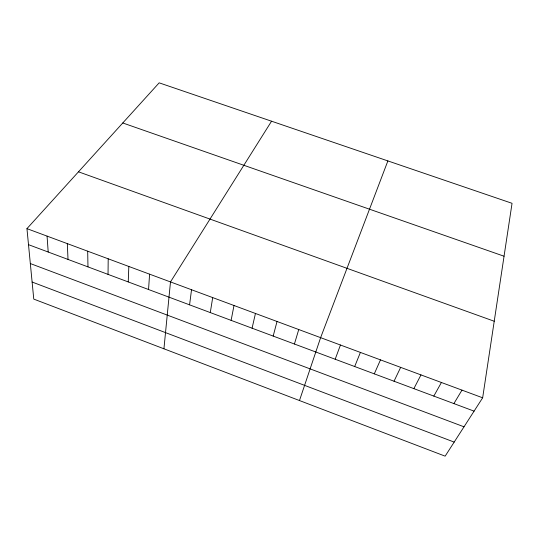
<?xml version="1.0" encoding="UTF-8"?>
<svg xmlns="http://www.w3.org/2000/svg" width="539" height="539" viewBox="0 0 539 539"><rect width="100%" height="100%" fill="white"/><g stroke="black" fill="none" stroke-linecap="round" stroke-linejoin="round"><path stroke-width="0.81" d="M108.036 274.378L108.198 258.801M128.235 281.924L128.828 266.461M148.548 289.517L149.593 274.169M163.93 348.794L170.492 281.931L271.555 121.208M189.573 304.838L191.527 289.739M482.654 397.802L512.05 203.311L159.167 82.838L26.95 228.644L33.768 299.098L445.14 456.162L482.654 397.802L26.95 228.644M210.277 312.58L212.696 297.595M231.116 320.361L234 305.505M252.084 328.197L255.446 313.462M273.185 336.08L277.026 321.473M294.422 344.017L298.747 329.538M299.482 400.544L320.617 337.657L387.878 160.918M335.184 359.243L340.453 345.021M354.675 366.527L360.402 352.425M374.288 373.85L380.473 359.877M394.016 381.221L400.666 367.369M413.858 388.639L420.979 374.908M433.814 396.091L441.414 382.495M453.892 403.596L461.977 390.128M122.777 122.973L504.053 256.22M78.485 171.813L494.229 321.244M28.5 244.666L474.084 411.136M30.325 263.551L464.012 426.807M32.118 282.032L454.182 442.095M47.068 236.116L48.2 252.023M67.314 243.628L68.022 259.427M87.689 251.194L87.972 266.879"/></g></svg>
